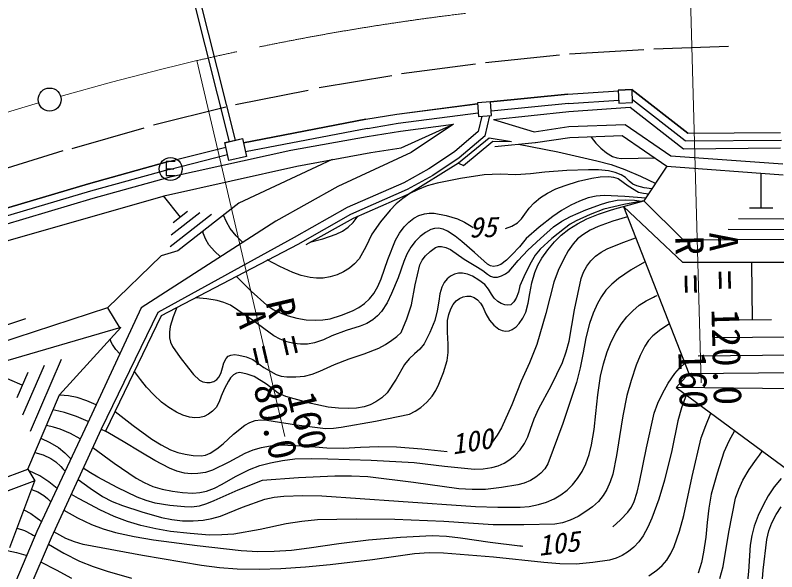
# Model space of a CAD drawing. Units: millimetres, scale not verified. Extents: x 40000 to 680000, y 20000 to 380000.
# Drawn here: x 356678 to 406020, y 278784 to 314824 of the extents above; entities that cross this region are included whole.
import ezdxf
from ezdxf.enums import TextEntityAlignment as Align

# ---------------------------------------------------------------- set-up
doc = ezdxf.new("R2010")
doc.units = ezdxf.units.MM
doc.header["$LTSCALE"] = 1000
doc.linetypes.add('CHAIN', pattern=[18.5, 12, -1.5, 3.5, -1.5])
for name, color, linetype, lineweight in [('M-BGD', 7, 'Continuous', 25), ('M-BMK', 2, 'CHAIN', 13), ('M-BMK-HTXT', 7, 'Continuous', 13), ('M-OTRS', 6, 'Continuous', 25)]:
    doc.layers.add(name, color=color, linetype=linetype, lineweight=lineweight)
doc.styles.add('ＭＳ ゴシック', font='')
doc.styles.get('ＭＳ ゴシック').set_extended_font_data('MS Gothic')

msp = doc.modelspace()

# ---------------------------------------------------------------- linework, layer by layer
at = {"layer": 'M-BGD'}
for p, q in [((368002, 316682), (370549, 306634)), ((368392, 316775), (370937, 306732)), ((397407, 312594), (392590, 312299)), ((397407, 312594), (392590, 312299)), ((402895, 312795), (398048, 312634)), ((402895, 312795), (398048, 312634)), ((391940, 312244), (387138, 311733)), ((391940, 312244), (387138, 311733)), ((386510, 311661), (381711, 311024)), ((386510, 311661), (381711, 311024)), ((381070, 310910), (376370, 310121)), ((381070, 310910), (376370, 310121)), ((375660, 309949), (370960, 309022)), ((375660, 309949), (370960, 309022)), ((392487, 309707), (395756, 309928)), ((392487, 309707), (395756, 309928)), ((395754, 309982), (396643, 310019)), ((396643, 310019), (395754, 309982)), ((395754, 309982), (395789, 309131)), ((396678, 309167), (396643, 310019)), ((400259, 307189), (396644, 309997)), ((396644, 309997), (400259, 307189)), ((392487, 309707), (387479, 309210)), ((387479, 309210), (392487, 309707)), ((381405, 308420), (386630, 309098)), ((381405, 308420), (386623, 309097)), ((387478, 309220), (386626, 309159)), ((386626, 309159), (386690, 308267)), ((386626, 309159), (386690, 308267)), ((387542, 308328), (387478, 309220)), ((392536, 309109), (387522, 308611)), ((392536, 309109), (395780, 309328)), ((395789, 309131), (396678, 309167)), ((400089, 306688), (396671, 309343)), ((370326, 308863), (365638, 307700)), ((379399, 308090), (381405, 308420)), ((379399, 308090), (381405, 308420)), ((381492, 307826), (386673, 308499)), ((387676, 308077), (392554, 308601)), ((392554, 308601), (396522, 308869)), ((396522, 308869), (399974, 306179)), ((371472, 306558), (379399, 308090)), ((379399, 308090), (371472, 306558)), ((386905, 308292), (386667, 307297)), ((386690, 308267), (387542, 308328)), ((387116, 307023), (387426, 308320)), ((387676, 308077), (390297, 307283)), ((365014, 307503), (360347, 306183)), ((379505, 307499), (371606, 305973)), ((379505, 307499), (381492, 307826)), ((381634, 307318), (385068, 307762)), ((381689, 306246), (385068, 307762)), ((385068, 307762), (382331, 305928)), ((390297, 307283), (392547, 307610)), ((390297, 307283), (392547, 307610)), ((392547, 307610), (396197, 307751)), ((392547, 307610), (396197, 307751)), ((396197, 307751), (399147, 305730)), ((396197, 307751), (399147, 305730)), ((374525, 306077), (379482, 306974)), ((379482, 306974), (381634, 307318)), ((386667, 307297), (385135, 305986)), ((386667, 307297), (385135, 305986)), ((387116, 307023), (385438, 305587)), ((392611, 306912), (395993, 307043)), ((395993, 307043), (398908, 305046)), ((400259, 307189), (406253, 307226)), ((400259, 307189), (406253, 307226)), ((370261, 306574), (371409, 306836)), ((370524, 305420), (370261, 306574)), ((370262, 306567), (371409, 306836)), ((371409, 306836), (371672, 305682)), ((371409, 306836), (371672, 305682)), ((385390, 305263), (387395, 306886)), ((385717, 305086), (387621, 306679)), ((387395, 306886), (388828, 306658)), ((387621, 306679), (388828, 306658)), ((387760, 306314), (390357, 306584)), ((390398, 306590), (392611, 306912)), ((400089, 306688), (406319, 306727)), ((359762, 306050), (355148, 304622)), ((366529, 305323), (370327, 306286)), ((366529, 305323), (370327, 306286)), ((366793, 304377), (374525, 306077)), ((374934, 305050), (379724, 305939)), ((382331, 305928), (377572, 303730)), ((379724, 305939), (381689, 306246)), ((385135, 305986), (383470, 304867)), ((385135, 305986), (383470, 304867)), ((399974, 306179), (406271, 306243)), ((366658, 304840), (370438, 305798)), ((371672, 305682), (370524, 305420)), ((377207, 305472), (371157, 302654)), ((385438, 305587), (383731, 304439)), ((399147, 305730), (406421, 305194)), ((366529, 305323), (361422, 303907)), ((361422, 303907), (366529, 305323)), ((366406, 303148), (374934, 305050)), ((382127, 303244), (385390, 305263)), ((385400, 305235), (385717, 305086)), ((398908, 305046), (397411, 302796)), ((398908, 305046), (406442, 304490)), ((366658, 304840), (361560, 303427)), ((366454, 304869), (366949, 304869)), ((383470, 304867), (381850, 303979)), ((383470, 304867), (381850, 303979)), ((405006, 302331), (405014, 304567)), ((361734, 302973), (366793, 304377)), ((381850, 303979), (378178, 302379)), ((381850, 303979), (378178, 302379)), ((383731, 304439), (382071, 303529)), ((361422, 303907), (355653, 302193)), ((355653, 302193), (361422, 303907)), ((377572, 303730), (373565, 301494)), ((382071, 303529), (378402, 301931)), ((361560, 303427), (355801, 301716)), ((355949, 301260), (361734, 302973)), ((356230, 300247), (366406, 303148)), ((367377, 301745), (366290, 303139)), ((378601, 301692), (382127, 303244)), ((371157, 302654), (367212, 299578)), ((396094, 302431), (397411, 302796)), ((397411, 302796), (399953, 300278)), ((366788, 300606), (368631, 302044)), ((367846, 302110), (366908, 301379)), ((378178, 302379), (374744, 300422)), ((378178, 302379), (374744, 300422)), ((399938, 298813), (396094, 302431)), ((396094, 302431), (400316, 291631)), ((405759, 302329), (404254, 302334)), ((373565, 301494), (364848, 295882)), ((369391, 301913), (366723, 299833)), ((378402, 301931), (374992, 299988)), ((375521, 299988), (378601, 301692)), ((403531, 301659), (406488, 301649)), ((407141, 300926), (402863, 300941)), ((374744, 300422), (365913, 295579)), ((399953, 300278), (406970, 300323)), ((367212, 299578), (366128, 299246)), ((374992, 299988), (366141, 295361)), ((366128, 299246), (362666, 295870)), ((406823, 298818), (399938, 298813)), ((404438, 295089), (404399, 298781)), ((362666, 295870), (346779, 290695)), ((364848, 295882), (361352, 288385)), ((365913, 295579), (362252, 288020)), ((362666, 295870), (363460, 294554)), ((357344, 295167), (351582, 293261)), ((366141, 295361), (362522, 287890)), ((405680, 295102), (403195, 295076)), ((363517, 294600), (355652, 292313)), ((359546, 290252), (363517, 294600)), ((402018, 293945), (406899, 293997)), ((407994, 292819), (400930, 292744)), ((357169, 288939), (358569, 292154)), ((359663, 292526), (357636, 287873)), ((357130, 290861), (354699, 291920)), ((357487, 291680), (356774, 290043)), ((399510, 290710), (400316, 291631)), ((400316, 291631), (407082, 291695)), ((406948, 290621), (399510, 290710)), ((399510, 290710), (406814, 285314)), ((357485, 285419), (359546, 290252)), ((361352, 288385), (358088, 281382)), ((362252, 288020), (359001, 280973)), ((362252, 288020), (362522, 287890)), ((285738, 258795), (357485, 285419)), ((357485, 285419), (357946, 284668)), ((357946, 284668), (286048, 257868)), ((356332, 280355), (357946, 284668)), ((358088, 281382), (353820, 271426)), ((359001, 280973), (354664, 270856))]:
    msp.add_line(p, q, dxfattribs=at)
for points in [[(394004, 306938), (394289, 306550), (394617, 306208), (394979, 305922), (395387, 305679), (395658, 305585), (395942, 305551), (397031, 305564), (398121, 305585)], [(389283, 306472), (391830, 305969), (394370, 305406), (395284, 305151), (396178, 304839), (397185, 304404), (398177, 303926)], [(367039, 305357), (366454, 305356), (366455, 304441), (367040, 304442)], [(397931, 303578), (397430, 303646), (396952, 303770), (396698, 303894), (396467, 304075), (396219, 304307), (395935, 304490), (395542, 304645), (395123, 304743), (394480, 304806), (393829, 304809), (392408, 304767), (391002, 304665), (390068, 304550), (389122, 304494), (388095, 304526), (387063, 304498), (385538, 304258), (384023, 303958), (383370, 303769), (382735, 303522), (382246, 303270), (381788, 302965), (381357, 302606), (380961, 302197), (380345, 301444), (379778, 300656), (379393, 299836), (378952, 299044), (378665, 298723), (378328, 298438), (377948, 298200), (377537, 298016), (377084, 297879), (376621, 297801), (376203, 297788), (375777, 297835), (375213, 297972), (374667, 298167), (373832, 298549), (373012, 298983)], [(388443, 301003), (388848, 301170), (389221, 301390), (389477, 301642), (389700, 301949), (389972, 302327), (390293, 302670), (390712, 303011), (391166, 303302), (391715, 303577), (392301, 303801), (393169, 304070), (394040, 304277), (394572, 304353), (395131, 304371), (395443, 304337), (395743, 304242), (396384, 303777), (397063, 303364), (397382, 303296), (397725, 303268)], [(397527, 302971), (396186, 303093), (394843, 303153), (394316, 303102), (393799, 302991), (393235, 302791), (392682, 302530), (392075, 302182), (391502, 301784), (390620, 301092), (389781, 300358), (389344, 299819), (388857, 299314), (388518, 298971), (388142, 298677), (387913, 298588), (387663, 298559), (387465, 298596), (387277, 298695), (386445, 299468), (385614, 300161), (385172, 300527), (384686, 300851), (384401, 300970), (384095, 301032), (383850, 301021), (383615, 300950), (383252, 300752), (382918, 300501), (382595, 300180), (382308, 299807), (382051, 299356), (381849, 298878), (381481, 297824), (381058, 296798), (380766, 296206), (380420, 295644), (380151, 295350), (379838, 295099), (379449, 294865), (379035, 294688), (378111, 294406), (377197, 294063), (376644, 293807), (376061, 293604), (375619, 293530), (375160, 293516), (374721, 293560), (374282, 293666), (373847, 293841), (373431, 294073), (372043, 295083), (370618, 296045), (370202, 296228), (369756, 296356), (369083, 296468), (368384, 296534)], [(397411, 302796), (396112, 302565), (394824, 302274), (393921, 301928), (393027, 301520), (392632, 301290), (392263, 301003), (391453, 300363), (390688, 299681), (390376, 299278), (390110, 298836), (389716, 298077), (389380, 297293), (389288, 296890), (389136, 296499), (388984, 296271), (388780, 296078), (388601, 296046), (388400, 296075), (388158, 296150), (387938, 296283), (387713, 296498), (387527, 296761), (387342, 297085), (387102, 297381), (386723, 297677), (386312, 297920), (385989, 298053), (385650, 298126), (385392, 298123), (385131, 298057), (384881, 297929), (384663, 297751), (384469, 297508), (384321, 297223), (384193, 296774), (384122, 296304), (384021, 295672), (383861, 295049), (383549, 294288), (383180, 293547), (382887, 293203), (382538, 292888), (382195, 292568), (381898, 292207), (381362, 291267), (380779, 290369), (380435, 290052), (380047, 289778), (379683, 289598), (379294, 289473), (378793, 289382), (378274, 289349), (377617, 289371), (376962, 289453), (375858, 289681), (374746, 289973), (374218, 290139), (373719, 290359), (372951, 290922), (372153, 291429), (371695, 291588), (371231, 291681), (371013, 291642), (370816, 291543), (370629, 291353), (370487, 291120), (370231, 290655), (370028, 290160), (369884, 289780), (369687, 289427), (369467, 289185), (369202, 288983), (368930, 288849), (368640, 288772), (368304, 288757), (367959, 288804), (367529, 288933), (367122, 289119), (366626, 289418), (366155, 289773), (365648, 290241), (365184, 290749), (364785, 291245), (364401, 291752)], [(367148, 295887), (366910, 295296), (366724, 294675), (366667, 294304), (366671, 293932), (366737, 293644), (366861, 293373), (367358, 292651), (367899, 291973), (368233, 291566), (368613, 291199), (368840, 291086), (369093, 291030), (369318, 291035), (369537, 291101), (369730, 291226), (369882, 291397), (370024, 291682), (370112, 291997), (370200, 292307), (370347, 292601), (370475, 292736), (370641, 292821), (370887, 292851), (371164, 292819), (371642, 292697), (372063, 292528), (372796, 292022), (373576, 291557), (373917, 291453), (374280, 291407), (374850, 291402), (375422, 291458), (375921, 291586), (376413, 291776), (377354, 292206), (378322, 292584), (379289, 292897), (380239, 293269), (380678, 293503), (381089, 293790), (381409, 294019), (381680, 294288), (382043, 295168), (382349, 296071), (382588, 297373), (382890, 298668), (383055, 298969), (383271, 299238), (383573, 299532), (383911, 299776), (384099, 299842), (384307, 299851), (384587, 299784), (384876, 299648), (385755, 299038), (386632, 298501), (386972, 298304), (387285, 298053), (387466, 297929), (387675, 297860), (387924, 297868), (388181, 297940), (388449, 298072), (388690, 298259), (389273, 298949), (389901, 299600), (390704, 300376), (391554, 301114), (392087, 301479), (392654, 301793), (393641, 302219), (394661, 302592), (395157, 302746), (395677, 302843), (396236, 302875), (396805, 302847), (397114, 302815), (397431, 302775)], [(363142, 289171), (364318, 288253), (365539, 287378), (366128, 287005), (366743, 286688), (367208, 286515), (367686, 286402), (368200, 286313), (368715, 286286), (369013, 286342), (369300, 286458), (369746, 286741), (370155, 287074), (370828, 287695), (371562, 288288), (371876, 288457), (372216, 288571), (372591, 288619), (372981, 288608), (374902, 288302), (376791, 288063), (377295, 288080), (377806, 288158), (380017, 288541), (382213, 288984), (382593, 289176), (382954, 289427), (383340, 289765), (383688, 290151), (383932, 290524), (384123, 290927), (384425, 291690), (384671, 292476), (384725, 292986), (384720, 293519), (384676, 294292), (384693, 295053), (384763, 295437), (384893, 295810), (385046, 296083), (385250, 296322), (385461, 296483), (385710, 296595), (385946, 296640), (386184, 296622), (386417, 296535), (386632, 296388), (386827, 296186), (386979, 295942), (387168, 295494), (387413, 295068), (387694, 294756), (388014, 294490), (388222, 294398), (388452, 294363), (388672, 294386), (388884, 294470), (389127, 294643), (389331, 294863), (389569, 295208), (389759, 295589), (389919, 296185), (390025, 296812), (390155, 297492), (390344, 298161), (390543, 298638), (390797, 299092), (391183, 299635), (391620, 300147), (392061, 300579), (392541, 300964), (393106, 301320), (393710, 301629), (394464, 301946), (395246, 302210), (395669, 302325), (396094, 302431)], [(371010, 297906), (371975, 296955), (372984, 296047), (373399, 295771), (373845, 295546), (374371, 295349), (374922, 295207), (375534, 295109), (376163, 295069), (376619, 295090), (377077, 295173), (377810, 295399), (378538, 295688), (378934, 295894), (379307, 296157), (379625, 296459), (379905, 296809), (380176, 297259), (380398, 297747), (380826, 299016), (381312, 300262), (381569, 300710), (381879, 301126), (382175, 301424), (382515, 301679), (382838, 301853), (383191, 301973), (383504, 302015), (383829, 301997), (384589, 301850), (385329, 301646), (385785, 301434), (386217, 301166), (386276, 301128), (386342, 301083)], [(371420, 300114), (370990, 300549), (370611, 301019), (370370, 301438), (370166, 301881)], [(375767, 300124), (376618, 300354), (377481, 300651), (377881, 300845), (378253, 301093), (378565, 301393), (378842, 301744), (378871, 301784), (378901, 301824)], [(396355, 301764), (395401, 301481), (394451, 301135), (393939, 300896), (393450, 300600), (393117, 300334), (392819, 300017), (392498, 299561), (392220, 299060), (391866, 298303), (391571, 297529), (391053, 295510), (390477, 293508), (389992, 292304), (389449, 291118), (388847, 289596), (388189, 288098), (387897, 287625), (387572, 287172)], [(369974, 299183), (369579, 299544), (369229, 299946), (369021, 300311), (368864, 300709), (368844, 300766), (368821, 300832)], [(361703, 286830), (363080, 285824), (364511, 284854), (365033, 284558), (365587, 284315), (366207, 284133), (366857, 284005), (367526, 283908), (368192, 283871), (368634, 283912), (369070, 284013), (369585, 284203), (370079, 284450), (370949, 284961), (371846, 285417), (372521, 285658), (373217, 285843), (374002, 285995), (374797, 286088), (375856, 286125), (376925, 286103), (379735, 286011), (382533, 285860), (384489, 285613), (386445, 285428), (386998, 285447), (387552, 285527), (387964, 285643), (388355, 285815), (388724, 286051), (389067, 286342), (389388, 286689), (389665, 287080), (389895, 287531), (390072, 288016), (390306, 288693), (390599, 289357), (391395, 290828), (392144, 292339), (392381, 293016), (392563, 293720), (392924, 295741), (393349, 297777), (393501, 298190), (393713, 298585), (393968, 298921), (394270, 299218), (394635, 299489), (395028, 299706), (395940, 300067), (396865, 300414)], [(397447, 298840), (396589, 298332), (395760, 297770), (395335, 297418), (394954, 297024), (394654, 296615), (394397, 296163), (394120, 295526), (393897, 294860), (393657, 293923), (393474, 292960), (393289, 291988), (393046, 291033), (392150, 288393), (391196, 285773), (390993, 285454), (390732, 285161), (390418, 284904), (390068, 284695), (389659, 284530), (389236, 284424), (388194, 284239), (387140, 284114), (386286, 284105), (385431, 284156), (382484, 284572), (379528, 284930), (378463, 284982), (377389, 284974), (375032, 284860), (372686, 284686), (371111, 284065), (369545, 283382), (369078, 283177), (368588, 283028), (368127, 282974), (367655, 282979), (366695, 283078), (365750, 283236), (365157, 283398), (364580, 283618), (363284, 284242), (362021, 284916), (361555, 285197), (361087, 285495)], [(360751, 284768), (361523, 284193), (362332, 283666), (362959, 283345), (363622, 283073), (364876, 282656), (366153, 282296), (366829, 282166), (367526, 282093), (368198, 282080), (368864, 282128), (369421, 282228), (369974, 282389), (371396, 282960), (372844, 283476), (373454, 283608), (374086, 283683), (375316, 283721), (376553, 283699), (381519, 283349), (386502, 283017), (387947, 282962), (389394, 282968), (389983, 283021), (390575, 283135), (391095, 283296), (391603, 283516), (392029, 283764), (392429, 284067), (392788, 284418), (393110, 284816), (393403, 285284), (393643, 285781), (393862, 286382), (394022, 287002), (394193, 288007), (394305, 289027), (394424, 290239), (394604, 291457), (394791, 292244), (395037, 293018), (395298, 293673), (395617, 294310), (395937, 294820), (396307, 295296), (396690, 295692), (397114, 296044), (397565, 296338), (398042, 296577), (398150, 296626), (398267, 296678)], [(399061, 294840), (398502, 294468), (397991, 294054), (397711, 293751), (397471, 293401), (397170, 292798), (396917, 292156), (396584, 291178), (396311, 290190), (396040, 288872), (395828, 287544), (395641, 286321), (395393, 285106), (395230, 284601), (395010, 284117), (394763, 283714), (394461, 283338), (394083, 282989), (393657, 282679), (393157, 282369), (392632, 282115), (392145, 281963), (391632, 281867), (389637, 281815), (387640, 281822), (384457, 282029), (381270, 282176), (378764, 282195), (376254, 282153), (375242, 282046), (374237, 281879), (372542, 281523), (370832, 281226), (370058, 281165), (369272, 281164), (368006, 281252), (366745, 281400), (365782, 281558), (364820, 281778), (363950, 282043), (363098, 282366), (362151, 282798), (361232, 283284), (360778, 283539), (360327, 283797)], [(363457, 292900), (363194, 293176), (362977, 293493), (362901, 293663), (362831, 293849)], [(395390, 281701), (395897, 282142), (396374, 282638), (396603, 282970), (396786, 283342), (396985, 283943), (397132, 284578), (397572, 286813), (398072, 289046), (398320, 289699), (398627, 290339), (398993, 290998), (399409, 291623), (399716, 291974), (400055, 292299)], [(400158, 290231), (399858, 289407), (399615, 288566), (399213, 286641), (398750, 284722), (398369, 283482), (397932, 282265), (397670, 281670), (397354, 281102), (397086, 280728), (396765, 280387), (396410, 280095), (396011, 279846), (395611, 279664), (395193, 279539), (394111, 279382), (393023, 279286), (391970, 279306), (390918, 279386), (387677, 279721), (384426, 279997), (383489, 280001), (382555, 279944), (379819, 279563), (377075, 279241), (375486, 279073), (373881, 278964), (372473, 278930), (371066, 278956), (369913, 279046), (368754, 279198), (364921, 279844), (361083, 280552), (360517, 280715), (359965, 280936), (359571, 281145), (359187, 281376)], [(361915, 289592), (361316, 289861), (360695, 290075), (360138, 290171), (359558, 290210), (359548, 290210), (359528, 290211)], [(361413, 288517), (360646, 288832), (359860, 289088), (359493, 289179), (359124, 289263)], [(397738, 278519), (398241, 278888), (398585, 279191), (398890, 279541), (399154, 279962), (399367, 280417), (399714, 281424), (400000, 282438), (400532, 284954), (401124, 287463), (401420, 288265), (401747, 289057)], [(360889, 287393), (360254, 287733), (359598, 288018), (359153, 288153), (358699, 288265)], [(384670, 286541), (383032, 286724), (381389, 286847), (380222, 286871), (379043, 286834), (377955, 286777), (376867, 286781), (375356, 286907), (373837, 286972), (373220, 286923), (372612, 286814), (372073, 286663), (371545, 286452), (370522, 285878), (369460, 285353), (369002, 285218), (368517, 285138), (368075, 285127), (367638, 285177), (367146, 285309), (366670, 285498), (365725, 285990), (364808, 286536), (363670, 287219), (362522, 287890)], [(403291, 287917), (402912, 287236), (402589, 286531), (402151, 285179), (401773, 283816), (401616, 282905), (401519, 281983), (401427, 281018), (401275, 280060), (401134, 279379), (400932, 278702)], [(358346, 287438), (358927, 287164), (359473, 286841), (359892, 286496), (360288, 286102)], [(357954, 286518), (358483, 286350), (358979, 286128), (359317, 285894), (359630, 285601), (359769, 285454), (359913, 285297)], [(402339, 278354), (402540, 279130), (402918, 281352), (403351, 283543), (403553, 284132), (403814, 284707), (404234, 285408), (404708, 286081), (404900, 286344), (405099, 286614)], [(359395, 284185), (358852, 284614), (358279, 284990), (357914, 285171), (357538, 285333)], [(406311, 284818), (405854, 284282), (405469, 283712), (405135, 283107), (404820, 282433), (404558, 281729), (404401, 281133), (404300, 280515), (404185, 278812), (404010, 277114)], [(357740, 284118), (358146, 283951), (358529, 283728), (358764, 283529), (358987, 283311)], [(357244, 282792), (357694, 282552), (358109, 282263), (358244, 282146), (358385, 282018)], [(359832, 282774), (360705, 282285), (361611, 281847), (362379, 281563), (363167, 281337), (364387, 281065), (365627, 280850), (368460, 280475), (371312, 280158), (372388, 280102), (373465, 280108), (374588, 280187), (375717, 280327), (377643, 280621), (379577, 280856), (381632, 281019), (383700, 281123), (384616, 281087), (385527, 280991), (387446, 280698), (389369, 280465), (389469, 280456), (389568, 280448)], [(404980, 276914), (405145, 278890), (405372, 280875), (405512, 281426), (405710, 281958), (405976, 282486), (406302, 282994)], [(356804, 281618), (357276, 281453), (357731, 281229), (357843, 281163), (357963, 281090)], [(358824, 280561), (359820, 279990), (360842, 279474), (361730, 279117), (362641, 278816), (364207, 278366)], [(356162, 280168), (356770, 280038), (357366, 279849), (357394, 279839), (357423, 279829)], [(360354, 278352), (359348, 278884), (358332, 279412)]]:
    msp.add_lwpolyline(points, dxfattribs=at)
msp.add_circle((366747, 304869), 746, dxfattribs=at)
at = {"layer": 'M-BMK'}
for points in [[(366183, 311337), (367316, 311614), (368451, 311883)], [(359644, 309581), (362906, 310489), (366183, 311337)], [(347036, 305581), (350987, 306908), (355147, 308236), (356665, 308702), (358187, 309157)]]:
    msp.add_lwpolyline(points, dxfattribs=at)
for start, end in [(96.81736, 97.36121), (97.36121, 103.14414)]:
    msp.add_arc((404835, 156075), 160000, start, end, dxfattribs=at)
at = {"layer": 'M-BMK-HTXT'}
for p, q in [((400428, 316015), (401117, 291024)), ((368451, 311883), (374136, 287538))]:
    msp.add_line(p, q, dxfattribs=at)
at = {"layer": 'M-OTRS'}
msp.add_circle((358906, 309365), 746, dxfattribs=at)

# ---------------------------------------------------------------- texts
at = {"layer": 'M-BGD', "style": 'ＭＳ ゴシック', "oblique": 15}
for s, rotation, p in [('95', 1.44, (386095, 300023)), ('100', 9.04, (385101, 285985)), ('105', 6.84, (390667, 279420))]:
    msp.add_text(s, height=1320, rotation=rotation, dxfattribs=at).set_placement(p, align=Align.BOTTOM_LEFT)
at = {"layer": 'M-BMK-HTXT', "style": 'ＭＳ ゴシック'}
for s, rotation, p in [('A = 120.0', 271.54, (401102, 300750)), ('R =   160', 271.54, (398891, 300493)), ('R =  160', 283.14, (372351, 296132)), ('A = 80.0', 283.14, (370434, 295492))]:
    msp.add_text(s, height=1833, rotation=rotation, dxfattribs=at).set_placement(p, align=Align.BOTTOM_LEFT)

doc.saveas('drawing.dxf')
